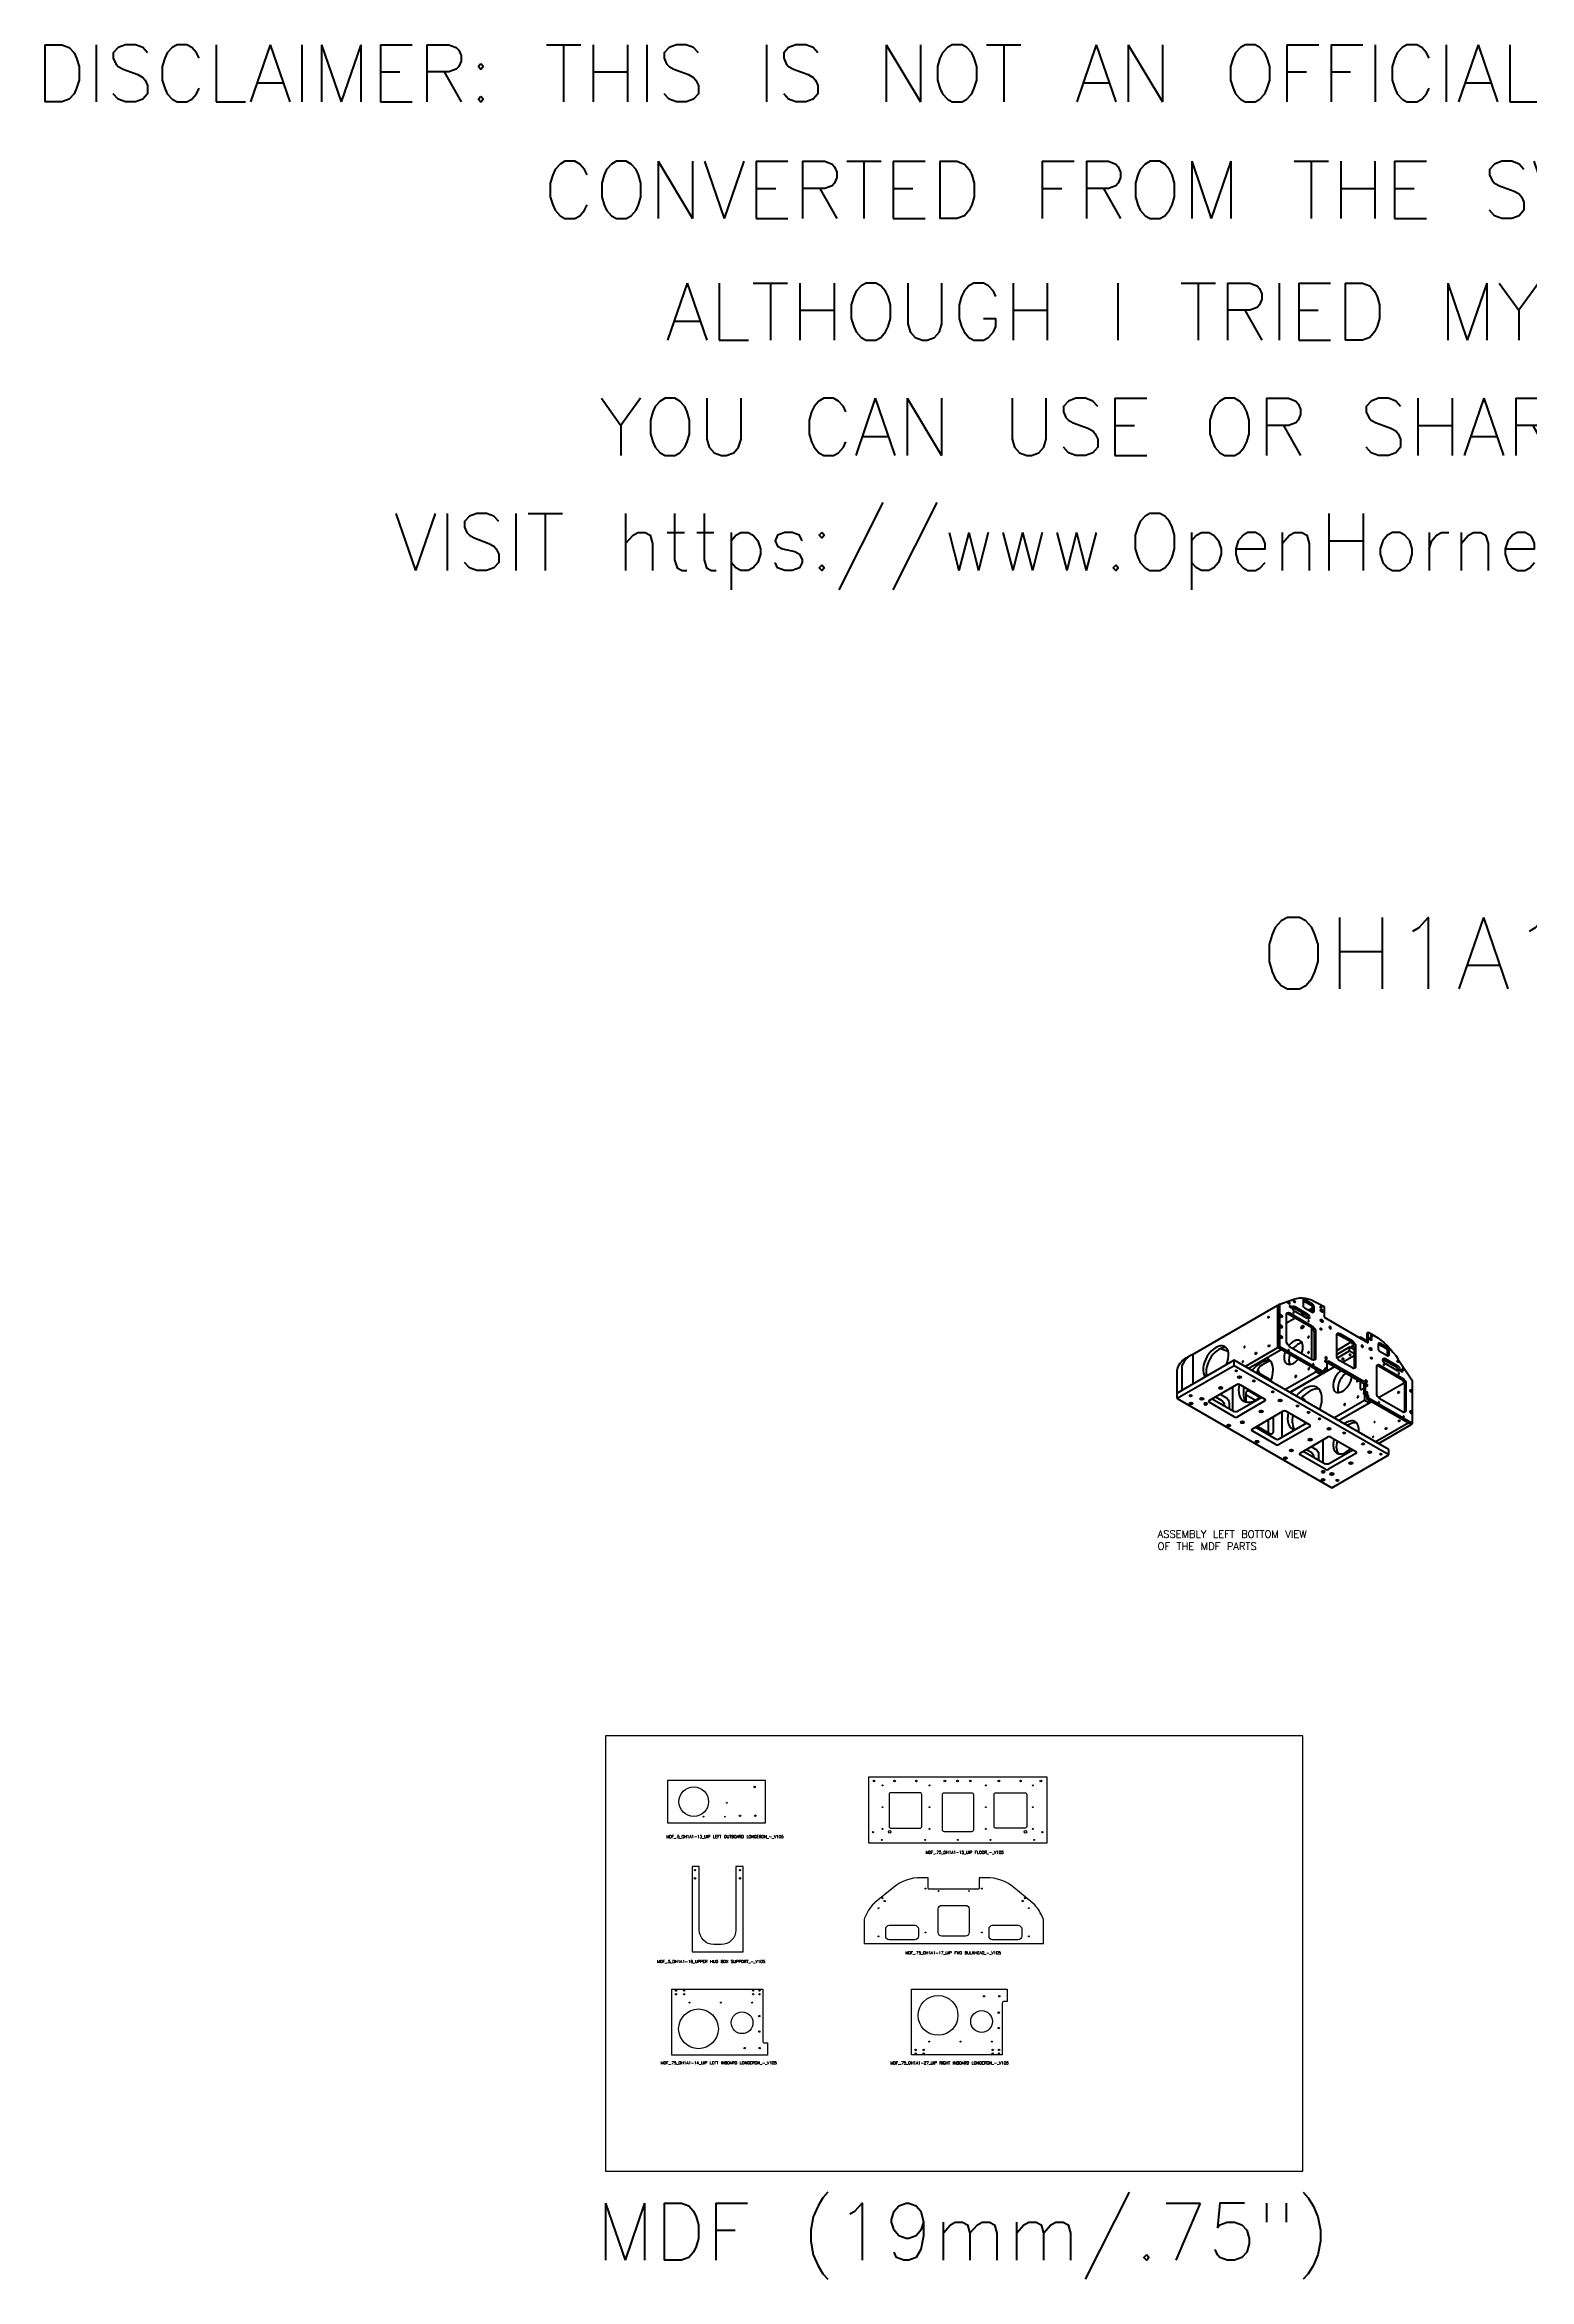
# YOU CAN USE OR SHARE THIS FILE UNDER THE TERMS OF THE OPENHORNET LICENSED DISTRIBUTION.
# Model space of a CAD drawing. Header units: millimetres. Extents: x 8001 to 31110, y 868 to 17125.
# Drawn here: x 11127 to 16321, y 870 to 8691 of the extents above; entities that cross this region are included whole.
import ezdxf
from ezdxf.enums import TextEntityAlignment as Align

# ---------------------------------------------------------------- set-up
doc = ezdxf.new("R2010")
doc.units = ezdxf.units.MM
doc.layers.add('Cockpit Plans', color=6, linetype='Continuous')
doc.layers.add('Visible', color=7, linetype='Continuous', lineweight=50)
doc.styles.get("Standard").update_dxf_attribs({"font": 'txt.shx'})

msp = doc.modelspace()

# ---------------------------------------------------------------- linework, layer by layer
at = {"color": 0, "linetype": 'ByBlock', "lineweight": -2}
msp.add_lwpolyline([(15528.1, 1248.4), (15528.1, 2772.4), (13089.7, 2772.4), (13089.7, 1248.4)], close=True, dxfattribs=at)
for points in [[(13648.7, 2468), (13648.7, 2616.1), (13305.8, 2616.1), (13305.8, 2468)], [(14634.6, 2398.5), (14634.6, 2627.8), (14009.8, 2627.8), (14009.8, 2398.5)]]:
    msp.add_lwpolyline(points, close=True)
for points in [[(14189.3, 2449.3, 0.414214), (14195.7, 2455.7), (14195.7, 2566.8, 0.414214), (14189.3, 2573.2), (14087.7, 2573.2, 0.414214), (14081.4, 2566.8), (14081.4, 2455.7, 0.414214), (14087.7, 2449.3)], [(14369.8, 2436.6), (14274.6, 2436.6, -0.414214), (14268.2, 2443), (14268.2, 2566.8, -0.414214), (14274.6, 2573.2), (14369.8, 2573.2, -0.414214), (14376.2, 2566.8), (14376.2, 2443, -0.414214)], [(14448.7, 2455.7), (14448.7, 2566.8, -0.414214), (14455, 2573.2), (14556.6, 2573.2, -0.414214), (14563, 2566.8), (14563, 2455.7, -0.414214), (14556.6, 2449.3), (14455, 2449.3, -0.414214)], [(13570.5, 2315), (13545.1, 2315), (13545.1, 2092.8, -0.414214), (13494.3, 2042), (13468.2, 2042, -0.414214), (13417.4, 2092.8), (13417.4, 2315), (13392, 2315), (13392, 2016.6), (13570.5, 2016.6)], [(14028.8, 2186.1, 0.101694), (13995.3, 2134.7, 0.093687), (13993.6, 2125.4), (13993.6, 2045.9), (14620.9, 2045.9), (14620.9, 2130, 0.112372), (14584.7, 2187.1), (14517.9, 2241.7, 0.172863), (14421.5, 2276), (14396.5, 2276), (14396.5, 2238.9, -0.414214), (14393.3, 2235.7), (14221.2, 2235.7, -0.414214), (14218, 2238.9), (14218, 2276), (14192.9, 2276, 0.172863), (14096.6, 2241.7), (14030.8, 2188, 0.026767)], [(14361.2, 2166.5), (14361.2, 2084, -0.414214), (14348.5, 2071.3), (14266, 2071.3, -0.414214), (14253.3, 2084), (14253.3, 2166.5, -0.414214), (14266, 2179.2), (14348.5, 2179.2, -0.414214)], [(14183.6, 2096.7), (14183.6, 2071.3, -0.414214), (14170.9, 2058.6), (14082, 2058.6, -0.414214), (14069.3, 2071.3), (14069.3, 2096.7, -0.414214), (14082, 2109.4), (14170.9, 2109.4, -0.414214)], [(14545.2, 2096.7), (14545.2, 2071.3, -0.414214), (14532.5, 2058.6), (14443.6, 2058.6, -0.414214), (14430.9, 2071.3), (14430.9, 2096.7, -0.414214), (14443.6, 2109.4), (14532.5, 2109.4, -0.414214)], [(13639.1, 1885.4), (13639.1, 1704.4, 0.414214), (13645.5, 1698), (13656.3, 1698), (13656.3, 1655.2), (13321.6, 1655.2), (13321.6, 1885.4)], [(14477.1, 1836.8), (14477.1, 1655.7), (14159.6, 1655.7), (14159.6, 1885.9), (14494.2, 1885.9), (14494.2, 1843.1), (14483.4, 1843.1, 0.414214)]]:
    msp.add_lwpolyline(points, format="xyb", close=True)
for centre, radius in [((13397.9, 2542), 51.8), ((13610.6, 2593.4), 2.46), ((14028.4, 2614.4), 2.98), ((14058.1, 2598.9), 1.59), ((14100.4, 2614.4), 2.98), ((14176.6, 2614.4), 2.98), ((14222.1, 2598.9), 1.59), ((14276.5, 2614.4), 2.98), ((14320.9, 2614.4), 2.98), ((14365.4, 2614.4), 2.98), ((14419.7, 2598.9), 1.59), ((14465.2, 2614.4), 2.98), ((14541.4, 2614.4), 2.98), ((14583.7, 2598.9), 1.59), ((14612.4, 2614.4), 2.98), ((13513.5, 2537.8), 1.35), ((14058.1, 2522.7), 1.59), ((14222.1, 2522.7), 1.59), ((14419.7, 2522.7), 1.59), ((14583.7, 2522.7), 1.59), ((13432.2, 2489.6), 1.35), ((13507.1, 2489.6), 1.35), ((13559.8, 2492.6), 2.46), ((13612.9, 2492.6), 2.46), ((14024.7, 2435.1), 2.15), ((14058.1, 2446.5), 1.59), ((14083.5, 2436.6), 4.36), ((14222.1, 2446.5), 1.59), ((14419.7, 2446.5), 1.59), ((14558.3, 2436.6), 4.36), ((14583.7, 2446.5), 1.59), ((14617.1, 2435.1), 2.15), ((14055.5, 2408.1), 1.59), ((14207.9, 2408.1), 1.59), ((14322.2, 2408.1), 1.59), ((14436.5, 2408.1), 1.59), ((14588.9, 2408.1), 1.59), ((13402.3, 2302.3), 2.46), ((13402.3, 2273.7), 2.46), ((13560.2, 2302.3), 2.46), ((13560.2, 2273.7), 2.46), ((14058.1, 2204.1), 2.15), ((14066.1, 2194.3), 2.15), ((14208.5, 2237.7), 1.59), ((14253.7, 2229.4), 1.59), ((14360.8, 2229.4), 1.59), ((14406, 2237.7), 1.59), ((14548.4, 2194.3), 2.15), ((14556.4, 2204.1), 2.15), ((14044.4, 2169.3), 1.59), ((14570.1, 2169.3), 1.59), ((14044.4, 2070.5), 1.59), ((14208.5, 2084.2), 1.59), ((14406, 2084.2), 1.59), ((14570.1, 2070.5), 1.59), ((13335.9, 1880.7), 2.15), ((13364.5, 1880.7), 2.15), ((13605.8, 1880.7), 2.15), ((13628, 1880.7), 2.15), ((13335.9, 1868), 2.15), ((13414.5, 1747), 69.5), ((13364.5, 1868), 2.15), ((13383.5, 1838.8), 1.59), ((13493.1, 1838.8), 1.59), ((13566.9, 1768.4), 38.1), ((13602.6, 1838.8), 1.59), ((13605.8, 1868), 2.15), ((13628, 1868), 2.15), ((14252.5, 1794.1), 69.5), ((14404.9, 1772.7), 38.1), ((14413.6, 1861.3), 2.46), ((14465, 1803.7), 2.46), ((14466.7, 1861.3), 2.46), ((13627.1, 1791.4), 2.46), ((13627.1, 1737.5), 2.46), ((14465, 1749.7), 2.46), ((13575.6, 1679.8), 2.46), ((13628.7, 1679.8), 2.46), ((14173.9, 1673.2), 2.15), ((14173.9, 1660.5), 2.15), ((14202.5, 1673.2), 2.15), ((14202.5, 1660.5), 2.15), ((14221.5, 1702.4), 1.59), ((14331, 1702.4), 1.59), ((14440.6, 1702.4), 1.59), ((14443.8, 1673.2), 2.15), ((14443.8, 1660.5), 2.15), ((14466, 1673.2), 2.15), ((14466, 1660.5), 2.15)]:
    msp.add_circle(centre, radius)
at = {"layer": 'Visible', "extrusion": (-1e-16, 0.816497, -0.57735)}
for p, q in [((15144.5, 4107.6), (15441.6, 4279.1)), ((15441.6, 4131), (15441.6, 4279.1)), ((15441.6, 4279.1), (15442.6, 4278.5)), ((15448.1, 4282.6), (15442.6, 4279.5)), ((15442.6, 4130.4), (15442.6, 4279.5)), ((15448.1, 4282.6), (15497.7, 4300.8)), ((15448.1, 4133.5), (15448.1, 4282.6)), ((15471.1, 4154.2), (15471.1, 4245.8)), ((15471.1, 4217.3), (15501.7, 4235)), ((15477.1, 4249.2), (15556.4, 4203.4)), ((15482.6, 4252.4), (15561.9, 4206.6)), ((15494.7, 4271.9), (15538.7, 4246.5)), ((15500.2, 4275.1), (15544.2, 4249.7)), ((15544.2, 4232.4), (15500.2, 4257.8)), ((15520.7, 4246), (15530.1, 4251.4)), ((15530.9, 4277.7), (15530.9, 4299.1)), ((15530.9, 4295.3), (15555.8, 4280.9)), ((15533.1, 4300.4), (15561.3, 4284.1)), ((15561.3, 4253.8), (15536.4, 4268.2)), ((15547.8, 4261.6), (15558.9, 4268)), ((15558.9, 4268), (15558.9, 4255.2)), ((15561.3, 4266.6), (15558.9, 4268)), ((15561.3, 4271.4), (15561.3, 4253.8)), ((15566.8, 4274.6), (15566.8, 4257)), ((15581.2, 4286.9), (15602.9, 4274.4)), ((15602.9, 4274.4), (15602.9, 4237.2)), ((15602.9, 4237.2), (15757.5, 4148)), ((15558.9, 4201.7), (15558.9, 4090.2)), ((15567.9, 4183.5), (15567.9, 4091.9)), ((15573.4, 4186.7), (15573.4, 4095.1)), ((15647.2, 4104.3), (15647.2, 4174.2)), ((15647.2, 4121.4), (15698.3, 4150.9)), ((15652.7, 4177.4), (15696.7, 4152)), ((15658.2, 4180.5), (15702.2, 4155.1)), ((15725.4, 4166.5), (15730, 4169.2)), ((15730, 4163.8), (15730, 4169.2)), ((15730, 4169.2), (15746.5, 4159.7)), ((15746.5, 4159.7), (15746.5, 4154.3)), ((15757.5, 4185.1), (15752, 4181.9)), ((15752, 4181.9), (15752, 4151.1)), ((15757.5, 4185.1), (15779.2, 4172.6)), ((15757.5, 4148), (15757.5, 4185.1)), ((15799.1, 4146.8), (15827.3, 4130.5)), ((15288, 4086.9), (15089.5, 3972.2)), ((15288, 4067.8), (15089.5, 3953.2)), ((15120.1, 4095), (15136.6, 4104.5)), ((15138.2, 4105.3), (15144.5, 4107.6)), ((15144.5, 4004), (15144.5, 4107.6)), ((15829.3, 3774.4), (15288, 4086.9)), ((15288, 4067.8), (15288, 4086.9)), ((15829.3, 3755.3), (15288, 4067.8)), ((15326.6, 4064.6), (15441.6, 4131)), ((15337.6, 4058.2), (15452.6, 4124.6)), ((15411.2, 4085.3), (15388.4, 4072.1)), ((15452.6, 4124.6), (15441.6, 4131)), ((15442.6, 4130.4), (15448.1, 4133.5)), ((15596.3, 4041.6), (15442.6, 4130.4)), ((15601.8, 4044.8), (15448.1, 4133.5)), ((15561.9, 4088.5), (15482.6, 4134.3)), ((15612.8, 4080.3), (15612.8, 4054.2)), ((15612.8, 4080.3), (15736.6, 4008.9)), ((15612.8, 4073.9), (15618.4, 4077.1)), ((15742.1, 4012.1), (15618.3, 4083.5)), ((15691.5, 4132.1), (15647.2, 4106.5)), ((15649.6, 4095.1), (15691.5, 4119.4)), ((15702.2, 4059.9), (15658.2, 4085.3)), ((15667.3, 4080), (15707.7, 4103.3)), ((15707.7, 4122.7), (15691.5, 4132.1)), ((15691.5, 4119.4), (15691.5, 4132.1)), ((15691.5, 4119.4), (15707.7, 4110)), ((15707.7, 4132.9), (15707.7, 4063)), ((15713.2, 4136.1), (15713.2, 4066.2)), ((15793.1, 4066.8), (15872.4, 4021)), ((15793.6, 4126.1), (15793.6, 4143.6)), ((15793.6, 4143.6), (15821.8, 4127.4)), ((15798.6, 4070), (15877.9, 4024.2)), ((15824, 4102.1), (15799.1, 4116.5)), ((15810.7, 4089.4), (15854.7, 4064)), ((15816.2, 4092.6), (15860.2, 4067.2)), ((15860.2, 4049.9), (15816.2, 4075.3)), ((15824, 4123.5), (15824, 4102.1)), ((15829.5, 4126.7), (15829.5, 4105.3)), ((15862.7, 4090), (15912.3, 4014.6)), ((15089.5, 3972.2), (15089.5, 4051.8)), ((15106, 3981.7), (15106, 4061.3)), ((15201, 3945.9), (15297.3, 4001.5)), ((15283.9, 3910.8), (15283.9, 3993.8)), ((15308.3, 4001.5), (15396.3, 3950.7)), ((15411, 4020.9), (15388.4, 4034)), ((15465.9, 3984.1), (15573.7, 4046.4)), ((15482.4, 3974.6), (15590.2, 4036.9)), ((15483.6, 3973.9), (15640.4, 4064.4)), ((15573.7, 4046.4), (15573.7, 4054.6)), ((15590.2, 4036.9), (15573.7, 4046.4)), ((15590.2, 4045.1), (15590.2, 4036.9)), ((15601.8, 4044.8), (15596.3, 4041.6)), ((15601.8, 4054.2), (15601.8, 4044.8)), ((15607.3, 4051), (15601.8, 4054.2)), ((15605.7, 4047.4), (15611.2, 4050.6)), ((15730, 3988.2), (15730, 4012.7)), ((15742.1, 3988.8), (15735.5, 3985)), ((15742.1, 3999.4), (15742.1, 3973.2)), ((15747.6, 3976.4), (15747.6, 4002.5)), ((15787.1, 3971.7), (15787.1, 4063.3)), ((15793.3, 3956.4), (15882.6, 4007.9)), ((15883.9, 4001.1), (15883.9, 3909.5)), ((15889.4, 4004.3), (15889.4, 3912.7)), ((15912.3, 3865.5), (15912.3, 4014.6)), ((15089.5, 3972.2), (15106, 3981.7)), ((15089.5, 3953.2), (15089.5, 3972.2)), ((15089.5, 3953.2), (15630.7, 3640.7)), ((15289, 3888.8), (15201, 3939.6)), ((15212, 3952.3), (15289, 3907.8)), ((15223, 3958.6), (15243.1, 3947)), ((15239.5, 3968.2), (15259.6, 3956.6)), ((15270.6, 3937.5), (15270.6, 3918.5)), ((15385.3, 3957), (15300, 3907.8)), ((15396.3, 3944.3), (15300, 3888.8)), ((15330.9, 3940.1), (15330.9, 3972.5)), ((15330.9, 3966.2), (15363.6, 3947.3)), ((15341.9, 3978.9), (15378.4, 3957.8)), ((15637.1, 3885.3), (15744.9, 3947.6)), ((15653.6, 3875.8), (15768.6, 3942.1)), ((15653.6, 3875.8), (15761.4, 3938)), ((15744.9, 3966.1), (15744.9, 3947.6)), ((15744.9, 3947.6), (15761.4, 3938)), ((15753.1, 3960.5), (15747.6, 3963.7)), ((15758.6, 3963.7), (15753.1, 3966.8)), ((15758.6, 3963.7), (15753.1, 3960.5)), ((15753.1, 3960.5), (15753.1, 3951.1)), ((15753.1, 3951.1), (15758.6, 3954.3)), ((15906.8, 3862.3), (15753.1, 3951.1)), ((15758.6, 3954.3), (15758.6, 3963.7)), ((15912.3, 3865.5), (15758.6, 3954.3)), ((15761.4, 3938), (15761.4, 3946.3)), ((15877.9, 3906), (15798.6, 3951.8)), ((15351.8, 3846.1), (15459.1, 3908.1)), ((15434.3, 3792.2), (15351.8, 3839.8)), ((15434.3, 3811.2), (15362.8, 3852.5)), ((15413.4, 3829.6), (15368.3, 3855.7)), ((15407.9, 3878.5), (15407.9, 3832.8)), ((15424.4, 3888.1), (15424.4, 3836)), ((15541.6, 3866.8), (15445.3, 3811.2)), ((15552.6, 3854.1), (15445.3, 3792.2)), ((15455, 3905.7), (15455, 3816.8)), ((15470.1, 3908.1), (15552.6, 3860.4)), ((15781.9, 3801.7), (15896.9, 3868.1)), ((15792.9, 3795.4), (15907.9, 3861.7)), ((15907.9, 3861.7), (15896.9, 3868.1)), ((15906.8, 3862.3), (15912.3, 3865.5)), ((15907.9, 3862.9), (15907.9, 3861.7)), ((15519.2, 3762.2), (15615.4, 3817.8)), ((15607.2, 3705.1), (15519.2, 3755.9)), ((15530.2, 3768.6), (15607.2, 3724.1)), ((15541.2, 3774.9), (15556.3, 3766.2)), ((15557.7, 3784.5), (15572.8, 3775.7)), ((15583.8, 3756.7), (15583.8, 3737.6)), ((15599.9, 3728.4), (15599.9, 3808.8)), ((15618.2, 3724.1), (15703.4, 3773.3)), ((15714.4, 3760.6), (15618.2, 3705.1)), ((15626.4, 3817.8), (15714.4, 3767)), ((15630.7, 3640.7), (15829.3, 3755.3)), ((15829.3, 3755.3), (15829.3, 3774.4))]:
    msp.add_line(p, q, dxfattribs=at)
at = {"layer": 'Visible', "extrusion": (4e-16, 3e-16, -1)}
for centre, start_param, end_param in [((15581.2, 4134.5), 0.100712, 0.785398), ((15779.2, 4020.2), 0.785398, 1.470084)]:
    msp.add_ellipse(centre, major_axis=(-93.3, 161.7), ratio=0.57735, start_param=start_param, end_param=end_param, dxfattribs=at)
at = {"layer": 'Visible'}
for centre, major_axis in [((15408.5, 4237.3), (1.51, 2.61)), ((15527.3, 4203.1), (3.11, 5.39)), ((15364.5, 4111.1), (1.51, 2.61)), ((15410.5, 4137.6), (1.51, 2.61)), ((15701.2, 4135.1), (1.32, 2.28)), ((15423.2, 3976.4), (-3.65, 0)), ((15863.9, 3974.5), (1.51, 2.61)), ((15586.7, 3882), (-3.65, 0)), ((15673.2, 3832.1), (-3.65, 0)), ((15819.9, 3848.2), (1.51, 2.61)), ((15865.8, 3874.7), (1.51, 2.61)), ((15739.2, 3794), (-3.65, 0)), ((15801.6, 3757.9), (-3.65, 0))]:
    msp.add_ellipse(centre, major_axis=major_axis, ratio=0.57735, dxfattribs=at)
for centre, major_axis, start_param, end_param in [((15452.6, 4242), (-2.58, 4.47), 1.570796326794634, 7.853981633974221), ((15451.3, 4241.3), (-1.51, 2.61), 2.338371, 7.086407), ((15479.5, 4287.9), (-2.17, 3.76), 1.570796326794769, 7.853981633974355), ((15478.5, 4287.4), (-1.32, 2.28), 2.320938, 7.10384), ((15486.4, 4274.1), (-2.17, 3.76), 1.570796326795594, 7.853981633975179), ((15485.4, 4273.5), (-1.32, 2.28), 2.320938, 7.10384), ((15499.3, 4291.9), (-1.63, 2.82), 1.570796326793991, 7.853981633973576), ((15530, 4246.6), (2.17, 3.76), 0.220644, 6.062541), ((15531.4, 4245.8), (1.32, 2.28), -0.291859, 3.433451), ((15591.9, 4272.5), (-1.63, 2.82), 1.570796326794813, 7.853981633974398), ((15594.6, 4260.1), (-2.58, 4.47), 1.570796326794728, 7.853981633974314), ((15594.6, 4224.9), (-2.58, 4.47), 1.57079632679415, 7.853981633973736), ((15593.4, 4259.4), (-1.51, 2.61), 2.338371, 7.086407), ((15593.4, 4224.2), (-1.51, 2.61), 2.338371, 7.086407), ((15452.6, 4205), (-2.58, 4.47), 1.570796326795051, 7.853981633974638), ((15452.6, 4168), (-2.58, 4.47), 1.570796326795575, 7.853981633975161), ((15451.3, 4204.3), (-1.51, 2.61), 2.338371, 7.086407), ((15451.3, 4167.3), (-1.51, 2.61), 2.338371, 7.086407), ((15496.3, 4114.9), (23.3, 40.4), -1.356437, 1.343019), ((15512.8, 4105.3), (23.3, 40.4), 0.361367, 1.356437), ((15530.3, 4201.4), (0.97, 1.68), 0.07077, 3.070823), ((15591.9, 4196.2), (-1.63, 2.82), 1.570796326794091, 7.853981633973677), ((15701.2, 4147.8), (1.32, 2.28), 1.271141, 4.638748), ((15765.8, 4161.3), (-2.58, 4.47), 1.570796326794958, 7.853981633974544), ((15764.5, 4160.6), (-1.51, 2.61), 2.338371, 7.086407), ((15768.6, 4170.5), (-1.63, 2.82), 1.570796326795429, 7.853981633975015), ((15224.3, 4079.6), (31.7, 55), -1.391712, 2.962509), ((15235.3, 4073.2), (31.7, 55), 0.174194, 2.68693), ((15380.8, 4007.7), (42.6, 73.8), 0.194961, 1.307859), ((15364.3, 4017.3), (42.6, 73.8), -1.307859, 0.160703), ((15496.3, 4114.9), (23.3, 40.4), 1.863086, 4.420099), ((15512.8, 4105.3), (23.3, 40.4), 1.863086, 2.780226), ((15765.8, 4126.1), (-2.58, 4.47), 1.570796326794665, 7.85398163397425), ((15764.5, 4125.3), (-1.51, 2.61), 2.338371, 7.086407), ((15768.6, 4094.2), (-1.63, 2.82), 1.570796326795274, 7.85398163397486), ((15861.2, 4082.9), (-1.63, 2.82), 1.57079632679432, 7.853981633973906), ((15241.1, 3989.8), (6.22, 0), 3.141593, 9.424778), ((15241.1, 3993.8), (-1.94, 0), 0.522131, 2.619462), ((15295.7, 4050), (3.65, 0), 3.141593, 9.424778), ((15302.8, 3998.3), (-7.78, 0), 3.926991, 5.497787), ((15364.3, 4017.3), (42.6, 73.8), 2.085601, 4.201259), ((15307.1, 4027.9), (6.22, 0), 3.141593, 9.424778), ((15307.1, 4031.9), (1.94, 0), 3.663724, 5.761054), ((15380.8, 4007.7), (42.6, 73.8), 2.081926, 2.946632), ((15357.2, 4014.5), (3.65, 0), 3.141593, 9.424778), ((15432.4, 4059.4), (62.2, 0), 3.319303, 3.926991), ((15455, 4046.3), (-62.2, 0), 0.785398, 0.938105), ((15535.5, 3918.4), (42.6, 73.8), -1.307859, 1.307859), ((15552, 3908.9), (42.6, 73.8), 0.194961, 1.307859), ((15667.5, 4016.1), (23.3, 40.4), 0.917858, 5.365327), ((15684, 4006.5), (23.3, 40.4), 0.917858, 2.780226), ((15874, 4050.3), (-2.17, 3.76), 1.570796326795202, 7.853981633974789), ((15873, 4049.7), (-1.32, 2.28), 2.320938, 7.10384), ((15881, 4056.1), (-2.17, 3.76), 1.57079632679589, 7.853981633975477), ((15880, 4055.6), (-1.32, 2.28), 2.320938, 7.10384), ((15137.3, 3935.1), (6.22, 0), 3.141593, 9.424778), ((15136.2, 3962.7), (4.34, 0), 3.141593, 9.424778), ((15136.2, 3964.3), (-2.64, 0), -0.291859, 3.433451), ((15137.3, 3939.1), (-1.94, 0), 0.522131, 2.619462), ((15175.1, 3951.7), (6.22, 0), 3.141593, 9.424778), ((15175.1, 3955.7), (1.94, 0), 3.663724, 5.761054), ((15206.5, 3942.8), (7.78, 0), 2.356194, 3.926991), ((15383.1, 3907.8), (6.22, 0), 3.141593, 9.424778), ((15383.1, 3911.8), (-1.94, 0), 0.522131, 2.619462), ((15390.8, 3947.5), (7.78, 0), -0.785398, 0.785398), ((15449.2, 3945.9), (6.22, 0), 3.141593, 9.424778), ((15449.2, 3949.9), (1.94, 0), 3.663724, 5.761054), ((15509.7, 3926.5), (3.65, 0), 3.141593, 9.424778), ((15735.5, 3991.3), (3.89, 6.74), 2.356194, 3.926991), ((15907.9, 3979.2), (-2.58, 4.47), 1.570796326794335, 7.853981633973922), ((15907.9, 3905.1), (-2.58, 4.47), 1.570796326794335, 7.853981633973922), ((15906.6, 3978.4), (-1.51, 2.61), 2.338371, 7.086407), ((15269.3, 3858.8), (6.22, 0), 3.141593, 9.424778), ((15269.3, 3862.9), (-1.94, 0), 0.522131, 2.619462), ((15294.5, 3891.9), (7.78, 0), 3.926991, 5.497787), ((15317.1, 3869.7), (6.22, 0), 3.141593, 9.424778), ((15317.1, 3873.7), (-1.94, 0), 0.522131, 2.619462), ((15357.3, 3843), (-7.78, 0), -0.785398, 0.785398), ((15464.6, 3904.9), (7.78, 0), 0.785398, 2.356194), ((15535.5, 3918.4), (42.6, 73.8), 2.081926, 3.27321), ((15552, 3908.9), (42.6, 73.8), 2.081926, 2.902832), ((15548.2, 3904.3), (3.65, 0), 3.141593, 9.424778), ((15547.1, 3857.3), (7.78, 0), -0.785398, 0.785398), ((15620.3, 3847.1), (6.22, 0), 3.141593, 9.424778), ((15620.3, 3851.1), (-1.94, 0), 0.522131, 2.619462), ((15679.6, 3816.7), (31.7, 55), -0.92552, 0.92552), ((15690.6, 3810.3), (31.7, 55), 0.174194, 0.92552), ((15906.6, 3904.4), (-1.51, 2.61), 2.338371, 7.086407), ((15368.3, 3801.7), (6.22, 0), 3.141593, 9.424778), ((15368.3, 3805.7), (-1.94, 0), 0.522131, 2.619462), ((15439.8, 3814.4), (7.78, 0), 3.926991, 5.497787), ((15439.8, 3795.3), (7.78, 0), 3.926991, 5.497787), ((15488.3, 3770.8), (6.22, 0), 3.141593, 9.424778), ((15488.3, 3774.9), (-1.94, 0), 0.522131, 2.619462), ((15524.7, 3759), (-7.78, 0), -0.785398, 0.785398), ((15554.3, 3809), (6.22, 0), 3.141593, 9.424778), ((15554.3, 3813), (1.94, 0), 3.663724, 5.761054), ((15620.9, 3814.6), (7.78, 0), 0.785398, 2.356194), ((15679.6, 3816.7), (31.7, 55), 1.98647, 4.296716), ((15690.6, 3810.3), (31.7, 55), 1.98647, 2.967398), ((15708.9, 3763.8), (7.78, 0), -0.785398, 0.785398), ((15762.4, 3765), (6.22, 0), 3.141593, 9.424778), ((15762.4, 3769), (-1.94, 0), 0.522131, 2.619462), ((15467.3, 3744.5), (6.22, 0), 3.141593, 9.424778), ((15467.3, 3748.5), (-1.94, 0), 0.522131, 2.619462), ((15612.7, 3708.2), (7.78, 0), 3.926991, 5.497787), ((15630.4, 3688.8), (6.22, 0), 3.141593, 9.424778), ((15630.4, 3692.8), (1.94, 0), 3.663724, 5.761054), ((15696.4, 3726.9), (6.22, 0), 3.141593, 9.424778), ((15696.4, 3730.9), (-1.94, 0), 0.522131, 2.619462), ((15599.4, 3668.3), (6.22, 0), 3.141593, 9.424778), ((15599.4, 3672.3), (1.94, 0), 3.663724, 5.761054), ((15649.4, 3666.4), (4.34, 0), 3.141593, 9.424778), ((15649.4, 3668), (-2.64, 0), -0.291859, 3.433451)]:
    msp.add_ellipse(centre, major_axis=major_axis, ratio=0.57735, start_param=start_param, end_param=end_param, dxfattribs=at)
at = {"layer": 'Visible', "extrusion": (5e-16, 2e-16, -1)}
for centre, major_axis, start_param, end_param in [((15482.6, 4239.1), (-8.1, 14.1), -0.785398, 0.785398), ((15477.1, 4236), (-8.1, 14.1), 0.345285, 0.785398), ((15278.7, 3959.8), (-93.3, 161.7), 0.492836, 0.701439), ((15503.9, 4030.6), (1.51, 2.61), 1.570796326795468, 7.853981633975053), ((15549.9, 4057.2), (1.51, 2.61), 1.570796326796068, 7.853981633975653), ((15872.4, 4007.7), (-8.1, 14.1), 0.785398, 2.356194), ((15877.9, 4010.9), (-8.1, 14.1), 0.785398, 2.356194), ((15476.7, 3845.5), (-93.3, 161.7), 1.174802, 1.303522), ((15675, 3931.8), (1.51, 2.61), 1.570796326796176, 7.853981633975761), ((15721, 3958.4), (1.51, 2.61), 1.570796326796196, 7.853981633975782)]:
    msp.add_ellipse(centre, major_axis=major_axis, ratio=0.57735, start_param=start_param, end_param=end_param, dxfattribs=at)
at = {"layer": 'Visible', "extrusion": (3e-16, 1e-16, -1)}
for centre, major_axis, start_param, end_param in [((15500.2, 4266.4), (-5.29, 9.16), 3.926991, 7.068583), ((15538.7, 4237.8), (-5.29, 9.16), 0.785398, 2.594822), ((15544.2, 4241), (-5.29, 9.16), 0.785398, 3.926991), ((15482.6, 4147.6), (-8.1, 14.1), 3.926991, 5.497787), ((15432.4, 4046.7), (62.2, 0), 2.911006, 3.926991), ((15816.2, 4084), (-5.29, 9.16), 3.926991, 7.068583), ((15860.2, 4058.6), (-5.29, 9.16), 0.785398, 3.926991), ((15854.7, 4055.4), (-5.29, 9.16), 0.785398, 2.594822), ((15798.6, 3965.1), (-8.1, 14.1), 3.926991, 5.497787)]:
    msp.add_ellipse(centre, major_axis=major_axis, ratio=0.57735, start_param=start_param, end_param=end_param, dxfattribs=at)
at = {"layer": 'Visible', "extrusion": (3e-16, 2e-16, -1)}
for centre, major_axis, start_param, end_param in [((15494.7, 4263.2), (-5.29, 9.16), 0.546771, 0.785398), ((15620.5, 4199), (-2.19, 3.79), 0.896047, 2.245546), ((15606.7, 4092.7), (-2.19, 3.79), 0.896047, 2.245546), ((15733.1, 4134), (-2.19, 3.79), 0.896047, 2.245546), ((15731, 4132.8), (-3.94, 6.83), 1.239324, 1.902268), ((15810.7, 4080.8), (-5.29, 9.16), 0.546771, 0.785398), ((15746.9, 4011.7), (-2.19, 3.79), 0.896047, 2.245546), ((15877.9, 3919.3), (-8.1, 14.1), 2.356194, 3.926991), ((15872.4, 3916.1), (-8.1, 14.1), 2.356194, 2.796307)]:
    msp.add_ellipse(centre, major_axis=major_axis, ratio=0.57735, start_param=start_param, end_param=end_param, dxfattribs=at)
at = {"layer": 'Visible', "extrusion": (4e-16, 2e-16, -1)}
for centre in [(15495.8, 4254.4), (15548.6, 4223.9), (15478.9, 4122.1), (15565.5, 4072.1), (15864.6, 4041.4), (15794.9, 3939.7)]:
    msp.add_ellipse(centre, major_axis=(-1.06, 1.83), ratio=0.57735, dxfattribs=at)
at = {"layer": 'Visible', "extrusion": (2e-16, 1e-16, -1)}
for centre, major_axis, start_param, end_param in [((15533.1, 4297.9), (-1.56, 2.69), -0.785398, 0.785398), ((15618.4, 4197.8), (-3.94, 6.83), 1.239324, 1.902268), ((15821.8, 4124.8), (-1.56, 2.69), 0.785398, 2.356194), ((15827.3, 4128), (-1.56, 2.69), 0.785398, 2.356194)]:
    msp.add_ellipse(centre, major_axis=major_axis, ratio=0.57735, start_param=start_param, end_param=end_param, dxfattribs=at)
at = {"layer": 'Visible', "extrusion": (5e-16, 3e-16, -1)}
for centre, major_axis, start_param, end_param in [((15536.4, 4274.6), (-3.89, 6.74), 3.926991, 5.497787), ((15555.8, 4274.6), (-3.89, 6.74), 0.785398, 2.356194), ((15561.3, 4277.8), (-3.89, 6.74), 0.785398, 2.356194), ((15561.3, 4260.2), (-3.89, 6.74), 2.356194, 3.926991), ((15799.1, 4140.5), (-3.89, 6.74), -0.785398, 0.785398), ((15604.6, 4091.5), (-3.94, 6.83), 1.239324, 1.902268), ((15799.1, 4122.9), (-3.89, 6.74), 3.926991, 5.497787), ((15824, 4108.5), (-3.89, 6.74), 2.356194, 3.926991)]:
    msp.add_ellipse(centre, major_axis=major_axis, ratio=0.57735, start_param=start_param, end_param=end_param, dxfattribs=at)
at = {"layer": 'Visible', "extrusion": (4e-16, 2e-16, -1)}
for centre, major_axis, start_param, end_param in [((15548.5, 4168), (1.51, 2.61), 1.570796326796313, 7.8539816339759), ((15548.5, 4114), (1.51, 2.61), 1.570796326796068, 7.853981633975653), ((15744.8, 4010.5), (-3.94, 6.83), 1.239324, 1.902268)]:
    msp.add_ellipse(centre, major_axis=major_axis, ratio=0.57735, start_param=start_param, end_param=end_param, dxfattribs=at)
at = {"layer": 'Visible', "extrusion": (2e-16, 0, -1)}
for centre, major_axis, start_param, end_param in [((15556.4, 4190.2), (-8.1, 14.1), 0.785398, 2.356194), ((15561.9, 4193.4), (-8.1, 14.1), 0.785398, 2.356194), ((15213.9, 3933.6), (-93.3, 161.7), -0.411743, -0.006358), ((15230.4, 3943.1), (-93.3, 161.7), -0.411743, -0.006358), ((15135.6, 4068), (-15.6, 26.9), -0.006358, 0), ((15152.1, 4077.6), (-15.6, 26.9), -0.006358, 0.100684), ((15243.1, 3934.3), (-7.8, 13.5), 0.785398, 2.356194), ((15259.6, 3943.9), (-7.8, 13.5), 0.785398, 2.356194), ((15556.3, 3753.5), (-7.8, 13.5), 0.785398, 2.356194), ((15572.8, 3763), (-7.8, 13.5), 0.785398, 2.356194)]:
    msp.add_ellipse(centre, major_axis=major_axis, ratio=0.57735, start_param=start_param, end_param=end_param, dxfattribs=at)
at = {"layer": 'Visible', "extrusion": (3e-16, 2e-16, -1)}
for centre, major_axis in [((15623.9, 4201), (-2.19, 3.79)), ((15610.1, 4094.6), (-2.19, 3.79)), ((15736.5, 4136), (-2.19, 3.79)), ((15750.3, 4013.7), (-2.19, 3.79)), ((15753.1, 3999.5), (-1.32, 2.28)), ((15753.1, 3973.2), (-1.32, 2.28))]:
    msp.add_ellipse(centre, major_axis=major_axis, ratio=0.57735, dxfattribs=at)
at = {"layer": 'Visible', "extrusion": (5e-16, 1e-16, -1)}
for centre, major_axis, start_param, end_param in [((15658.2, 4167.8), (-7.8, 13.5), -0.785398, 0.785398), ((15652.7, 4164.7), (-7.8, 13.5), 0.361367, 0.785398), ((15696.7, 4139.3), (-7.8, 13.5), 0.785398, 2.356194), ((15702.2, 4142.4), (-7.8, 13.5), 0.785398, 2.356194), ((15618.3, 4077.2), (-3.89, 6.74), -0.785398, 0.785398), ((15658.2, 4098), (-7.8, 13.5), 3.926991, 5.497787), ((15601.8, 4054.2), (-3.89, 6.74), 3.141593, 3.926991), ((15607.3, 4057.3), (-3.89, 6.74), 2.356194, 3.926991), ((15702.2, 4072.6), (-7.8, 13.5), 2.356194, 3.926991), ((15696.7, 4069.4), (-7.8, 13.5), 2.356194, 2.780226), ((15736.6, 4002.5), (-3.89, 6.74), 0.785398, 2.356194), ((15742.1, 4005.7), (-3.89, 6.74), 0.785398, 2.356194), ((15747.6, 3970), (-3.89, 6.74), 3.926991, 5.497787), ((15753.1, 3973.2), (-3.89, 6.74), 3.926991, 5.497787)]:
    msp.add_ellipse(centre, major_axis=major_axis, ratio=0.57735, start_param=start_param, end_param=end_param, dxfattribs=at)
at = {"layer": 'Visible', "extrusion": (1e-16, 1e-16, -1)}
for centre, major_axis, start_param, end_param in [((15128, 4048.6), (-15.6, 26.9), -0.785398, -0.411743), ((15111.5, 4039.1), (-15.6, 26.9), -0.785398, -0.411743), ((15341.9, 3966.2), (-7.8, 13.5), -0.785398, 0.785398), ((15413.4, 3842.3), (-7.8, 13.5), 2.356194, 3.926991)]:
    msp.add_ellipse(centre, major_axis=major_axis, ratio=0.57735, start_param=start_param, end_param=end_param, dxfattribs=at)
at = {"layer": 'Visible', "extrusion": (7e-16, 5e-16, -1)}
for centre, start_param, end_param in [((15318.9, 4081.8), 1.57079632679505, 7.853981633974636), ((15774.2, 3818.9), 1.570796326793636, 7.853981633973222)]:
    msp.add_ellipse(centre, major_axis=(0.83, 1.43), ratio=0.57735, start_param=start_param, end_param=end_param, dxfattribs=at)
at = {"layer": 'Visible', "extrusion": (1e-16, -1e-16, -1)}
msp.add_ellipse((15324.4, 4133.2), major_axis=(0.83, 1.43), ratio=0.57735, start_param=1.570796326795248, end_param=7.853981633974835, dxfattribs=at)
at = {"layer": 'Visible', "extrusion": (2e-16, 2e-16, -1)}
for centre, end_param in [((15561.9, 4101.8), 3.926991), ((15556.4, 4098.6), 2.796307)]:
    msp.add_ellipse(centre, major_axis=(-8.1, 14.1), ratio=0.57735, start_param=2.356194, end_param=end_param, dxfattribs=at)
at = {"layer": 'Visible', "extrusion": (6e-16, 3e-16, -1)}
for centre in [(15607.3, 4083.6), (15607.3, 4057.3)]:
    msp.add_ellipse(centre, major_axis=(-1.32, 2.28), ratio=0.57735, dxfattribs=at)
at = {"layer": 'Visible', "extrusion": (4e-16, 1e-16, -1)}
for centre in [(15668.8, 4091.2), (15693.6, 4105.5)]:
    msp.add_ellipse(centre, major_axis=(3.01, 0), ratio=0.57735, start_param=-1.570796, end_param=4.712389, dxfattribs=at)
at = {"layer": 'Visible', "extrusion": (3e-16, 3e-16, -1)}
for centre, major_axis, start_param, end_param in [((15798.6, 4056.7), (-8.1, 14.1), -0.785398, 0.785398), ((15793.1, 4053.5), (-8.1, 14.1), 0.345285, 0.785398), ((15294.5, 3911), (-7.78, 0), 3.926991, 5.497787), ((15612.7, 3727.3), (7.78, 0), 0.785398, 2.356194)]:
    msp.add_ellipse(centre, major_axis=major_axis, ratio=0.57735, start_param=start_param, end_param=end_param, dxfattribs=at)
at = {"layer": 'Visible', "extrusion": (5e-16, 3e-16, -1)}
msp.add_ellipse((15811.8, 4071.9), major_axis=(-1.06, 1.83), ratio=0.57735, dxfattribs=at)
at = {"layer": 'Visible', "extrusion": (6e-16, 1e-16, -1)}
msp.add_ellipse((15719.6, 4015.2), major_axis=(1.51, 2.61), ratio=0.57735, start_param=1.570796326796068, end_param=7.853981633975653, dxfattribs=at)
at = {"layer": 'Visible', "extrusion": (5e-16, -1e-16, -1)}
for centre, start_param, end_param in [((15188.5, 3934.1), 1.570796326794634, 7.853981633974218), ((15599.9, 3696.6), 1.570796326794486, 7.853981633974073)]:
    msp.add_ellipse(centre, major_axis=(-5.35, 0), ratio=0.57735, start_param=start_param, end_param=end_param, dxfattribs=at)
at = {"layer": 'Visible', "extrusion": (5e-16, -3e-16, -1)}
msp.add_ellipse((15779.7, 3870.3), major_axis=(0.83, 1.43), ratio=0.57735, start_param=1.570796326794281, end_param=7.853981633973868, dxfattribs=at)
at = {"layer": 'Visible', "extrusion": (2e-16, 1e-16, -1)}
msp.add_ellipse((15881.5, 3889.6), major_axis=(-1.06, 1.83), ratio=0.57735, dxfattribs=at)

# ---------------------------------------------------------------- texts
at = {"color": 0}
msp.add_text('OH1A1-1 - ASSY, UPPER INSTRUMENT PANEL', height=250, dxfattribs=at).set_placement((15378.2, 5386.6))
for s, height, p in [('MDF_.5_OH1A1-13_UIP LEFT OUTBOARD LONGERON_-_V105', 10, (13301.6, 2414.6)), ('MDF_.75_OH1A1-15_UIP FLOOR_-_V105', 10, (14209.1, 2359.7)), ('MDF_.5_OH1A1-16_UPPER HUD BOX SUPPORT_-_V105', 10, (13269.4, 1977.6)), ('MDF_.75_OH1A1-17_UIP FWD BULKHEAD_-_V105', 10, (14137.6, 2008)), ('MDF_.75_OH1A1-14_UIP LEFT INBOARD LONGERON_-_V105', 10, (13282.2, 1622.9)), ('MDF_.75_OH1A1-27_UIP RIGHT INBOARD LONGERON_-_V105', 10, (14085.8, 1622.7)), ('MDF (19mm/.75")', 200, (13054.6, 937.1))]:
    msp.add_text(s, height=height).set_placement(p)
at = {"insert": (15020.6, 3491.2), "char_height": 25.4, "attachment_point": 1}
msp.add_mtext_dynamic_manual_height_columns('\\A1;ASSEMBLY LEFT BOTTOM VIEW\\POF THE MDF PARTS', width=692.44, gutter_width=0, heights=[109.5], dxfattribs=at)
at = {"layer": 'Cockpit Plans', "color": 4, "linetype": 'ByBlock'}
for s, p in [('DISCLAIMER: THIS IS NOT AN OFFICIAL OPENHORNET DISTRIBUTION. ALL THE PARTS HAVE BEEN ', (17801.9, 8490.8)), ('CONVERTED FROM THE SVG FILES AND/OR EXPORTED FROM THE FUSION360 MODEL BY ME.', (19322.8, 8082.7)), ("ALTHOUGH I TRIED MY BEST I CAN'T GUARANTEE THAT THE PARTS ARE ERROR FREE, SO USE AT YOUR OWN RISK.", (21351.4, 7656.8)), ('YOU CAN USE OR SHARE THIS FILE UNDER THE TERMS OF THE OPENHORNET LICENSE DISTRIBUTION.', (20147, 7253.3)), ('VISIT https://www.OpenHornet.com', (14737.7, 6850.2))]:
    msp.add_text(s, height=200, dxfattribs=at).set_placement(p, align=Align.CENTER)

doc.saveas('drawing.dxf')
